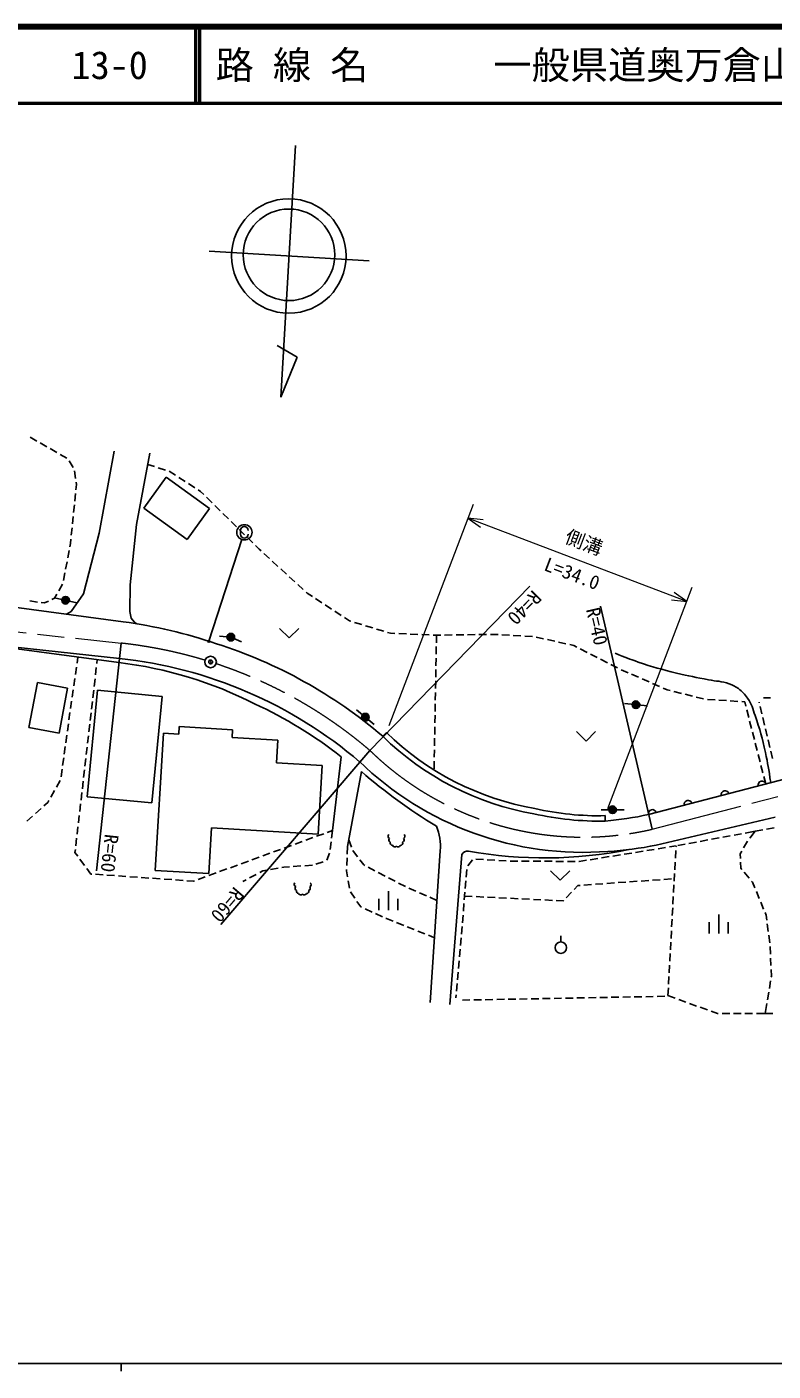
# Model space of a CAD drawing. Units: millimetres, scale not verified. Extents: x 40000 to 680000, y 20000 to 380000.
# Drawn here: x 155673 to 253337, y 204000 to 380000 of the extents above; entities that cross this region are included whole.
import ezdxf
from ezdxf.enums import TextEntityAlignment as Align

# ---------------------------------------------------------------- set-up
doc = ezdxf.new("R2010")
doc.units = ezdxf.units.MM
doc.header["$LTSCALE"] = 1000
doc.header["$PDMODE"] = 32
doc.header["$PDSIZE"] = 500
doc.linetypes.add('CHAIN', pattern=[18.5, 12, -1.5, 3.5, -1.5])
for name, color, linetype, lineweight in [('M-BGD', 7, 'Continuous', 25), ('M-BMK', 2, 'CHAIN', 13), ('M-BMK-SRVR', 3, 'Continuous', 25), ('M-STR-HTXT', 7, 'Continuous', 13), ('M-STR-STRC', 7, 'Continuous', 25), ('M-TTL', 2, 'Continuous', 140), ('M-TTL-BAND', 7, 'Continuous', 25), ('M-TTL-LINE', 7, 'Continuous', 50)]:
    doc.layers.add(name, color=color, linetype=linetype, lineweight=lineweight)
doc.layers.add('M-TTL-TXT', color=7, linetype='Continuous')
doc.styles.add('@ＭＳ ゴシック', font='')
doc.styles.add('ＭＳ ゴシック', font='')
doc.styles.get('@ＭＳ ゴシック').set_extended_font_data('@MS Gothic')
doc.styles.get('ＭＳ ゴシック').set_extended_font_data('MS Gothic')

msp = doc.modelspace()

# ---------------------------------------------------------------- linework, layer by layer
at = {"layer": 'M-BGD'}
for p, q in [((190847, 364462), (188918, 331519)), ((200473, 349387), (179527, 350613)), ((191033, 336771), (188437, 338270)), ((188918, 331519), (191033, 336771)), ((156975, 325769), (156106, 326266)), ((158277, 325025), (157409, 325521)), ((159579, 324281), (158711, 324777)), ((160882, 323537), (160014, 324033)), ((167087, 324447), (165120, 313718)), ((171778, 324191), (170034, 314869)), ((161715, 322326), (161224, 323198)), ((172378, 322420), (171497, 322693)), ((173810, 321977), (172855, 322273)), ((162056, 320886), (161918, 321876)), ((162167, 320093), (162125, 320391)), ((173894, 321029), (170978, 316968)), ((173894, 321029), (179580, 316947)), ((175129, 321288), (174288, 321829)), ((176391, 320477), (175550, 321018)), ((161942, 317905), (162044, 318900)), ((162095, 319397), (162167, 320093)), ((177653, 319666), (176811, 320207)), ((178404, 319183), (178073, 319395)), ((178836, 318756), (178404, 319183)), ((161788, 316413), (161891, 317408)), ((170978, 316968), (176664, 312885)), ((179580, 316947), (176664, 312885)), ((179903, 317703), (179192, 318405)), ((180971, 316649), (180259, 317351)), ((161635, 314921), (161737, 315916)), ((182038, 315595), (181327, 316298)), ((183106, 314541), (182394, 315244)), ((161481, 313429), (161584, 314424)), ((165120, 313718), (163094, 305791)), ((170034, 314869), (169192, 306930)), ((184173, 313487), (183462, 314190)), ((161294, 311942), (161371, 312356)), ((161371, 312356), (161430, 312932)), ((185241, 312434), (184529, 313136)), ((186051, 311634), (185597, 312082)), ((186318, 311390), (186051, 311634)), ((160744, 308993), (160927, 309976)), ((161019, 310467), (161202, 311450)), ((187424, 310377), (186687, 311052)), ((188531, 309365), (187793, 310040)), ((160469, 307518), (160652, 308501)), ((189638, 308353), (188900, 309028)), ((190745, 307340), (190007, 308015)), ((168292, 302103), (125657, 307801)), ((159848, 306170), (160342, 307039)), ((169192, 306930), (169149, 303445)), ((191852, 306328), (191114, 307003)), ((200558, 285271), (221498, 306754)), ((156072, 304838), (157062, 304700)), ((157558, 304631), (157967, 304574)), ((157967, 304574), (158499, 304823)), ((158952, 305034), (159293, 305193)), ((159276, 305253), (162207, 304609)), ((159293, 305193), (159601, 305735)), ((163094, 305791), (161482, 303455)), ((192374, 305850), (192221, 305990)), ((193037, 305416), (192374, 305850)), ((194292, 304594), (193455, 305142)), ((161482, 303455), (160865, 303096)), ((169149, 303445), (169299, 302579)), ((195546, 303773), (194710, 304320)), ((196801, 302951), (195965, 303499)), ((237495, 274944), (230732, 304172)), ((125025, 301913), (167779, 297321)), ((169299, 302579), (169694, 302108)), ((169694, 302108), (170024, 301849)), ((188750, 301250), (190000, 300000)), ((191250, 301250), (190000, 300000)), ((197913, 302223), (197220, 302677)), ((198077, 302173), (197913, 302223)), ((199513, 301739), (198555, 302028)), ((200948, 301304), (199991, 301594)), ((202384, 300869), (201427, 301159)), ((237018, 276887), (331787, 301519)), ((167720, 296773), (147732, 299474)), ((167992, 299309), (164788, 269481)), ((180869, 300240), (182362, 300095)), ((182362, 300095), (183739, 299500)), ((203255, 300605), (202862, 300724)), ((203844, 300581), (203255, 300605)), ((205343, 300520), (204344, 300561)), ((206842, 300458), (205843, 300499)), ((208340, 300397), (207341, 300438)), ((209236, 300360), (208840, 300377)), ((209840, 300368), (209236, 300360)), ((209284, 300361), (209266, 299361)), ((211340, 300388), (210340, 300375)), ((212839, 300407), (211839, 300394)), ((214339, 300427), (213339, 300414)), ((215839, 300446), (214839, 300433)), ((216784, 300458), (216339, 300453)), ((217338, 300428), (216784, 300458)), ((218836, 300344), (217837, 300400)), ((220334, 300261), (219335, 300317)), ((221831, 300178), (220833, 300233)), ((223300, 299888), (222325, 300108)), ((224763, 299556), (223788, 299777)), ((226226, 299225), (225251, 299446)), ((162234, 296678), (162352, 297498)), ((209256, 298861), (209238, 297861)), ((227274, 298988), (226714, 299115)), ((227653, 298794), (227274, 298988)), ((228988, 298110), (228098, 298566)), ((230323, 297426), (229433, 297882)), ((162020, 295194), (162163, 296183)), ((164760, 296136), (164645, 295143)), ((164877, 297157), (164817, 296633)), ((209202, 295862), (209183, 294862)), ((209229, 297361), (209211, 296362)), ((231658, 296742), (230768, 297198)), ((232993, 296059), (232103, 296514)), ((234358, 295439), (233442, 295839)), ((155946, 288249), (157052, 294146)), ((160983, 293409), (157052, 294146)), ((161805, 293709), (161948, 294699)), ((164588, 294646), (164474, 293653)), ((209174, 294362), (209156, 293362)), ((235733, 294839), (234817, 295239)), ((237108, 294239), (236191, 294639)), ((238483, 293639), (237566, 294039)), ((159878, 287512), (160983, 293409)), ((161591, 292224), (161734, 293214)), ((164895, 293143), (163558, 279207)), ((164417, 293156), (164302, 292163)), ((164895, 293143), (173356, 292331)), ((173356, 292331), (172019, 278395)), ((209147, 292862), (209128, 291862)), ((239479, 293204), (238941, 293439)), ((239879, 293103), (239479, 293204)), ((241334, 292736), (240364, 292980)), ((242788, 292368), (241818, 292613)), ((244242, 292001), (243273, 292246)), ((161377, 290740), (161520, 291730)), ((164245, 291666), (164131, 290672)), ((198820, 290588), (201115, 288656)), ((209119, 291362), (209101, 290363)), ((233894, 291400), (236878, 291092)), ((245737, 291887), (244739, 291952)), ((247233, 291790), (246235, 291855)), ((248730, 291693), (247732, 291758)), ((249625, 291635), (249229, 291661)), ((249774, 291051), (249625, 291635)), ((250144, 289597), (249898, 290566)), ((251524, 291503), (251504, 291589)), ((251869, 290043), (251639, 291017)), ((252068, 292151), (252980, 292151)), ((160967, 287768), (161103, 288759)), ((161171, 289254), (161308, 290245)), ((163902, 288685), (163788, 287692)), ((164074, 290176), (163959, 289182)), ((209092, 289863), (209074, 288863)), ((250515, 288144), (250268, 289113)), ((252214, 288584), (251984, 289557)), ((159878, 287512), (155946, 288249)), ((160762, 286282), (160898, 287273)), ((163731, 287195), (163616, 286202)), ((173547, 287514), (172481, 269545)), ((173547, 287514), (175544, 287395)), ((175603, 288394), (175544, 287395)), ((175603, 288394), (182591, 287979)), ((182591, 287979), (182531, 286981)), ((182531, 286981), (188521, 286626)), ((202735, 287617), (202246, 287117)), ((209064, 288363), (209046, 287363)), ((227603, 287724), (228853, 286474)), ((230103, 287724), (228853, 286474)), ((250885, 286690), (250638, 287659)), ((252559, 287124), (252329, 288097)), ((160557, 284796), (160694, 285787)), ((163559, 285705), (163445, 284712)), ((200558, 285271), (181071, 262462)), ((188521, 286626), (188343, 283631)), ((209010, 285363), (208991, 284364)), ((209037, 286863), (209019, 285863)), ((251255, 285237), (251008, 286206)), ((252904, 285664), (252674, 286637)), ((253249, 284204), (253019, 285177)), ((160353, 283310), (160489, 284301)), ((163388, 284215), (163273, 283222)), ((188343, 283631), (194333, 283276)), ((196814, 284432), (195649, 274779)), ((208982, 283864), (208964, 282864)), ((251625, 283783), (251379, 284752)), ((160148, 281824), (160284, 282815)), ((163216, 282725), (163102, 281731)), ((194333, 283276), (193800, 274291)), ((199451, 282495), (197652, 272681)), ((251996, 282329), (251749, 283299)), ((252366, 280876), (252119, 281845)), ((158805, 279167), (159296, 280038)), ((159542, 280473), (160033, 281345)), ((163044, 281235), (162930, 280241)), ((157898, 277996), (158402, 278452)), ((158402, 278452), (158560, 278731)), ((162701, 278254), (162587, 277261)), ((162873, 279745), (162759, 278751)), ((163558, 279207), (172019, 278395)), ((155674, 275983), (156415, 276654)), ((156786, 276990), (157528, 277661)), ((162530, 276764), (162416, 275771)), ((230824, 277506), (233824, 277506)), ((231362, 276726), (231379, 276026)), ((253605, 276549), (238032, 272876)), ((162358, 275274), (162244, 274281)), ((179824, 275120), (179469, 269131)), ((179824, 275120), (193800, 274291)), ((194991, 274539), (195649, 274779)), ((195649, 274779), (195542, 273784)), ((251010, 274697), (249702, 274454)), ((250303, 273766), (251010, 274697)), ((251010, 274697), (251995, 274871)), ((252487, 274958), (253472, 275132)), ((162187, 273784), (162072, 272790)), ((189354, 272484), (190294, 272826)), ((190763, 272997), (191703, 273340)), ((192173, 273511), (193112, 273854)), ((193582, 274025), (194521, 274368)), ((195489, 273287), (195382, 272293)), ((198154, 272611), (197811, 273548)), ((241837, 272991), (240854, 272808)), ((243311, 273265), (242328, 273082)), ((244786, 273539), (243803, 273356)), ((246261, 273814), (245278, 273631)), ((247735, 274088), (246752, 273905)), ((249210, 274362), (248227, 274179)), ((249477, 272518), (249834, 273150)), ((249834, 273150), (250000, 273368)), ((162015, 272294), (161968, 271886)), ((161968, 271886), (162320, 271413)), ((185126, 270942), (186066, 271285)), ((186535, 271456), (187475, 271799)), ((187945, 271970), (188884, 272312)), ((195286, 271806), (194914, 270878)), ((197584, 271183), (197539, 270184)), ((197652, 272681), (197607, 271682)), ((198938, 271348), (198336, 272147)), ((209764, 272132), (208447, 252245)), ((211028, 251981), (212608, 271631)), ((229399, 270963), (230387, 271121)), ((230881, 271201), (231868, 271359)), ((232362, 271438), (233349, 271597)), ((233843, 271676), (234830, 271835)), ((235324, 271914), (236311, 272073)), ((236805, 272152), (237792, 272310)), ((238286, 272390), (239273, 272548)), ((239767, 272628), (240633, 272767)), ((240599, 272144), (240545, 271146)), ((240633, 272767), (240626, 272644)), ((249030, 271727), (249231, 272083)), ((249050, 271136), (249030, 271727)), ((162619, 271012), (163215, 270209)), ((163514, 269808), (164050, 269087)), ((172481, 269545), (179469, 269131)), ((180898, 269401), (181838, 269744)), ((182308, 269915), (183247, 270257)), ((183717, 270429), (184656, 270771)), ((186560, 269491), (186142, 269269)), ((187079, 269585), (186560, 269491)), ((188554, 269854), (187571, 269675)), ((189304, 269990), (189046, 269943)), ((190041, 270038), (189304, 269990)), ((191537, 270137), (190539, 270071)), ((193034, 270235), (192036, 270170)), ((194458, 270699), (193511, 270378)), ((197517, 269684), (197508, 269491)), ((197508, 269491), (197642, 268696)), ((199753, 270267), (199239, 270949)), ((199883, 270200), (199753, 270267)), ((201216, 269512), (200327, 269971)), ((202549, 268824), (201660, 269282)), ((213182, 268691), (213268, 269688)), ((213366, 270164), (213972, 270960)), ((214425, 271031), (215424, 270977)), ((215923, 270949), (216922, 270894)), ((217421, 270867), (218419, 270812)), ((218919, 270784), (219092, 270775)), ((219092, 270775), (219918, 270770)), ((220418, 270768), (221418, 270762)), ((221918, 270760), (222918, 270755)), ((223418, 270752), (224418, 270747)), ((224220, 269523), (225470, 268273)), ((224918, 270744), (225918, 270739)), ((226720, 269523), (225470, 268273)), ((226418, 270736), (227418, 270731)), ((227918, 270728), (227940, 270728)), ((227940, 270728), (228906, 270883)), ((240518, 270647), (240464, 269648)), ((249092, 269870), (249066, 270636)), ((249241, 269691), (249092, 269870)), ((250202, 268538), (249561, 269307)), ((164050, 269087), (164151, 269080)), ((164650, 269045), (165647, 268975)), ((166146, 268941), (167144, 268871)), ((167643, 268837), (168640, 268767)), ((169139, 268733), (170137, 268663)), ((170635, 268629), (171633, 268559)), ((172132, 268525), (173129, 268455)), ((173628, 268421), (174626, 268351)), ((175124, 268317), (176122, 268247)), ((176621, 268213), (177475, 268153)), ((177475, 268153), (177610, 268202)), ((178080, 268374), (179019, 268716)), ((179489, 268887), (180429, 269230)), ((184377, 268330), (183955, 268105)), ((185701, 269034), (184818, 268565)), ((197725, 268203), (197891, 267217)), ((203881, 268135), (202993, 268594)), ((205214, 267447), (204326, 267906)), ((213053, 267197), (213139, 268193)), ((227299, 267075), (227773, 267581)), ((227773, 267581), (228080, 267602)), ((228578, 267638), (229576, 267708)), ((230075, 267743), (231072, 267814)), ((231571, 267849), (232568, 267920)), ((233067, 267955), (234065, 268026)), ((234563, 268061), (235561, 268132)), ((236060, 268167), (237057, 268238)), ((237556, 268273), (238553, 268344)), ((239052, 268379), (240050, 268450)), ((240356, 267651), (240302, 266652)), ((240437, 269149), (240383, 268150)), ((250639, 268014), (250522, 268154)), ((250952, 267259), (250639, 268014)), ((198028, 266745), (198591, 265918)), ((201736, 264351), (201736, 265851)), ((202986, 264351), (202986, 266851)), ((204236, 264351), (204236, 265851)), ((206577, 266823), (205658, 267218)), ((207955, 266231), (207037, 266626)), ((209334, 265639), (208415, 266034)), ((212924, 265702), (213010, 266699)), ((212966, 266192), (213965, 266144)), ((214464, 266120), (215463, 266072)), ((215963, 266048), (216961, 266000)), ((217461, 265976), (218460, 265927)), ((218959, 265903), (219958, 265855)), ((220457, 265831), (221456, 265783)), ((226273, 265982), (226957, 266711)), ((240275, 266153), (240221, 265155)), ((251526, 265873), (251143, 266797)), ((198872, 265505), (199365, 264779)), ((199365, 264779), (199477, 264729)), ((199932, 264522), (200842, 264108)), ((212795, 264208), (212881, 265204)), ((221956, 265759), (222954, 265711)), ((223454, 265687), (224453, 265638)), ((224952, 265614), (225886, 265569)), ((225886, 265569), (225930, 265617)), ((240194, 264655), (240140, 263657)), ((252100, 264487), (251717, 265411)), ((252433, 263682), (252291, 264026)), ((201298, 263901), (202208, 263487)), ((202663, 263280), (202719, 263255)), ((202719, 263255), (203591, 262908)), ((204056, 262723), (204985, 262353)), ((212666, 262714), (212752, 263710)), ((240112, 263158), (240058, 262159)), ((244966, 261299), (244966, 262799)), ((246216, 261299), (246216, 263799)), ((247466, 261299), (247466, 262799)), ((252515, 263059), (252433, 263682)), ((252710, 261572), (252580, 262563)), ((205449, 262168), (206378, 261799)), ((206843, 261614), (207772, 261244)), ((208237, 261059), (209010, 260751)), ((212408, 259725), (212494, 260721)), ((212537, 261219), (212623, 262215)), ((225559, 260195), (225559, 260995)), ((240031, 261660), (239977, 260661)), ((252905, 260085), (252775, 261076)), ((212279, 258230), (212365, 259226)), ((239950, 260162), (239896, 259163)), ((252987, 258587), (252943, 259586)), ((212150, 256736), (212236, 257732)), ((239788, 257166), (239734, 256168)), ((239869, 258664), (239815, 257666)), ((253053, 257089), (253009, 258088)), ((212021, 255241), (212107, 256238)), ((239707, 255668), (239653, 254670)), ((253114, 255699), (253075, 256589)), ((253097, 255592), (253114, 255699)), ((211893, 253747), (211979, 254743)), ((239626, 254171), (239572, 253172)), ((252609, 252632), (252772, 253618)), ((252853, 254112), (253015, 255098)), ((211819, 252894), (211850, 253249)), ((213665, 252593), (212665, 252575)), ((215165, 252622), (214165, 252603)), ((216665, 252650), (215665, 252631)), ((218164, 252678), (217164, 252659)), ((219664, 252706), (218664, 252687)), ((221164, 252734), (220164, 252715)), ((222663, 252762), (221664, 252743)), ((224163, 252790), (223163, 252771)), ((225663, 252818), (224663, 252800)), ((227163, 252846), (226163, 252828)), ((228662, 252874), (227663, 252856)), ((230162, 252903), (229162, 252884)), ((231662, 252931), (230662, 252912)), ((233162, 252959), (232162, 252940)), ((234661, 252987), (233662, 252968)), ((236161, 253015), (235161, 252996)), ((237661, 253043), (236661, 253024)), ((239161, 253071), (238161, 253052)), ((239572, 253172), (240512, 252830)), ((240982, 252659), (241921, 252317)), ((242391, 252146), (243331, 251804)), ((252310, 250810), (252528, 252138)), ((243801, 251633), (244740, 251291)), ((245210, 251119), (246059, 250810)), ((246059, 250810), (246156, 250810)), ((246656, 250810), (247656, 250810)), ((248156, 250810), (249156, 250810)), ((249656, 250810), (250656, 250810)), ((251156, 250810), (252310, 250810)), ((252310, 250810), (253310, 250802))]:
    msp.add_line(p, q, dxfattribs=at)
for centre, radius in [((189958, 350002), 7493), ((189976, 350159), 5995), ((160741, 304931), 500), ((160741, 304931), 400), ((160741, 304931), 300), ((160741, 304931), 200), ((160741, 304931), 100), ((182362, 300095), 500), ((182362, 300095), 400), ((182362, 300095), 300), ((182362, 300095), 200), ((182362, 300095), 100), ((235386, 291246), 500), ((235386, 291246), 400), ((235386, 291246), 300), ((235386, 291246), 200), ((235386, 291246), 100), ((199968, 289622), 500), ((199968, 289622), 400), ((199968, 289622), 300), ((199968, 289622), 200), ((199968, 289622), 100), ((232324, 277506), 500), ((232324, 277506), 400), ((232324, 277506), 300), ((232324, 277506), 200), ((232324, 277506), 100), ((225559, 259445), 750)]:
    msp.add_circle(centre, radius, dxfattribs=at)
for centre, radius, start, end in [((160074, 240009), 62636, 70.99419, 82.46043), ((161584, 239652), 62500, 49.41473, 72.41008), ((161374, 243974), 53178, 63.05864, 83.14648), ((161584, 239652), 58000, 49.49193, 83.86933), ((161584, 239652), 56976, 51.80668, 65.21704), ((228478, 313915), 37500, 225.61023, 260.0807), ((228478, 313915), 36800, 225.61023, 260.10959), ((228478, 313915), 42000, 225.7323, 274.43386), ((248127, 338951), 74543, 229.23195, 238.57769), ((247043, 279492), 500, 14.56983, 194.56983), ((251882, 280750), 500, 14.56983, 194.56983), ((242204, 278234), 500, 14.56983, 194.56983), ((230470, 313712), 37697, 257.0438, 271.3809), ((230470, 313712), 36997, 257.01506, 271.3809), ((228478, 313915), 38000, 274.37764, 282.9873), ((237528, 277019), 500, 14.56983, 194.56983), ((202963, 272717), 6826, 355.07906, 22.60006), ((203232, 274023), 300, 131.69646, 250.31174), ((203345, 273530), 300, 135.42172, 248.97879), ((203518, 273144), 300, 159.44718, 269.02338), ((203799, 272935), 300, 197.56364, 321.14954), ((204257, 272945), 300, 221.4806, 335.92433), ((204557, 273122), 300, 265.11615, 25.19228), ((204753, 273540), 300, 284.47614, 41.84201), ((204847, 274011), 300, 295.5816, 51.83622), ((229404, 313758), 41782, 273.1852, 281.91823), ((213358, 271249), 842, 82.9452, 153.00059), ((223442, 327370), 56180, 259.76718, 281.32571), ((190955, 267721), 300, 131.69646, 250.31174), ((192570, 267709), 300, 295.5816, 51.83622), ((191068, 267228), 300, 135.42172, 248.97879), ((191241, 266843), 300, 159.44718, 269.02338), ((191522, 266633), 300, 197.56364, 321.14954), ((191980, 266644), 300, 221.4806, 335.92433), ((192280, 266820), 300, 265.11615, 25.19228), ((192476, 267238), 300, 284.47614, 41.84201)]:
    msp.add_arc(centre, radius, start, end, dxfattribs=at)
msp.add_open_spline([(232665, 298001), (234082, 297409), (234493, 297258), (235685, 296839), (237609, 296162), (238725, 295891), (240703, 295399), (242323, 294995), (243247, 294840), (244885, 294516), (245936, 294308), (246567, 294355), (247580, 294005), (248086, 293830), (248365, 293683), (248788, 293354), (249325, 292937), (249595, 292649), (249996, 292100), (250567, 291319), (250647, 290735), (250972, 289823), (251627, 287980), (251910, 286913), (252327, 285002), (252661, 283469), (252753, 282925), (253021, 281046)], degree=3, knots=[0, 0, 0, 0, 1, 1, 1, 2, 2, 2, 3, 3, 3, 4, 4, 4, 5, 5, 5, 6, 6, 6, 7, 7, 7, 8, 8, 8, 9, 9, 9, 9], dxfattribs=at)
at = {"layer": 'M-BMK'}
for p, q in [((125238, 303901), (167992, 299309)), ((237495, 274944), (271611, 283812))]:
    msp.add_line(p, q, dxfattribs=at)
for centre, radius, start, end in [((161584, 239652), 60000, 73.12629, 83.86933), ((161584, 239652), 60000, 49.49193, 71.69388), ((228478, 313915), 40000, 225.7323, 283.02737)]:
    msp.add_arc(centre, radius, start, end, dxfattribs=at)
at = {"layer": 'M-BMK-SRVR'}
msp.add_circle((179717, 296847), 750, dxfattribs=at)
msp.add_point((179717, 296847), dxfattribs=at)
at = {"layer": 'M-STR-HTXT'}
for p, q in [((203091, 288552), (214114, 317526)), ((242030, 304766), (213403, 315657)), ((215393, 315454), (213403, 315657)), ((213403, 315657), (215025, 314486)), ((231717, 277661), (242741, 306635)), ((240040, 304969), (242030, 304766)), ((242030, 304766), (240408, 305936))]:
    msp.add_line(p, q, dxfattribs=at)
at = {"layer": 'M-STR-STRC'}
for p, q in [((183635, 314072), (183635, 313572)), ((179486, 299560), (183825, 312871)), ((179336, 299710), (179636, 299410)), ((179636, 299710), (179336, 299410))]:
    msp.add_line(p, q, dxfattribs=at)
msp.add_circle((184135, 313822), 1000, dxfattribs=at)
for centre, start, end in [((184135, 314072), 0, 180), ((184135, 313572), 180, 0)]:
    msp.add_arc(centre, 500, start, end, dxfattribs=at)
at = {"layer": 'M-TTL'}
msp.add_line((680000, 380000), (40000, 380000), dxfattribs=at)
at = {"layer": 'M-TTL-BAND'}
for p, q in [((40000, 205000), (579000, 205000)), ((168000, 205000), (168000, 204000))]:
    msp.add_line(p, q, dxfattribs=at)
at = {"layer": 'M-TTL-LINE'}
for p, q in [((177750, 380000), (177750, 370000)), ((178250, 380000), (178250, 370000)), ((40000, 370000), (680000, 370000))]:
    msp.add_line(p, q, dxfattribs=at)

# ---------------------------------------------------------------- texts
at = {"layer": 'M-BGD', "style": 'ＭＳ ゴシック'}
for s, rotation, p in [('R=40', 225.732, (221498, 306754)), ('R=40', 283.027, (228297, 303608)), ('R=60', 229.492, (182418, 267887))]:
    msp.add_text(s, height=1833, rotation=rotation, dxfattribs=at).set_placement(p, align=Align.BOTTOM_LEFT)
msp.add_text('R=60', height=1833, rotation=263.869, dxfattribs=at).set_placement((164788, 269481), align=Align.BOTTOM_RIGHT)
at = {"layer": 'M-STR-HTXT', "style": 'ＭＳ ゴシック'}
msp.add_text('側溝', height=1833, rotation=339.17, dxfattribs=at).set_placement((228072, 311146), align=Align.BOTTOM_CENTER)
at = {"layer": 'M-STR-HTXT', "style": '@ＭＳ ゴシック'}
msp.add_text('L=34.0', height=1833, rotation=339.17, dxfattribs=at).set_placement((227361, 309276), align=Align.TOP_CENTER)
at = {"layer": 'M-TTL-TXT', "style": 'ＭＳ ゴシック'}
for s, p in [('13-0', (161521, 375000)), ('路 線 名', (180380, 375000)), ('一般県道奥万倉山陽線', (216734, 375000))]:
    msp.add_text(s, height=3666, dxfattribs=at).set_placement(p, align=Align.MIDDLE_LEFT)

doc.saveas('drawing.dxf')
